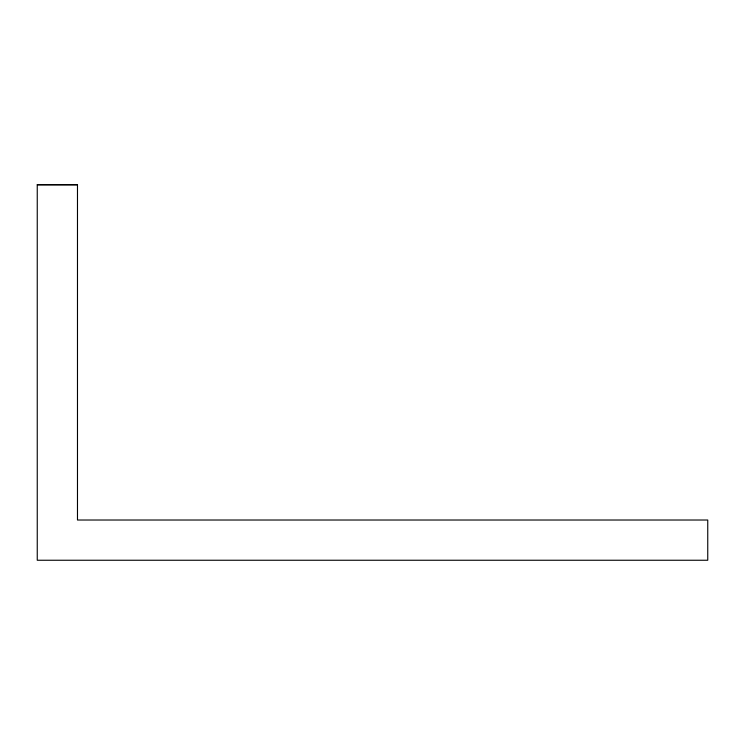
<?xml version="1.0" encoding="UTF-8"?>
<svg xmlns="http://www.w3.org/2000/svg" width="745" height="745" viewBox="0 0 745 745"><rect width="100%" height="100%" fill="white"/><g stroke="black" fill="none" stroke-linecap="round" stroke-linejoin="round"><path stroke-width="1.12" d="M37.25 184.751L77.48 184.751L77.48 520.019L707.75 520.019L707.75 560.249L37.25 560.249L37.25 184.751L77.48 184.76"/></g></svg>
